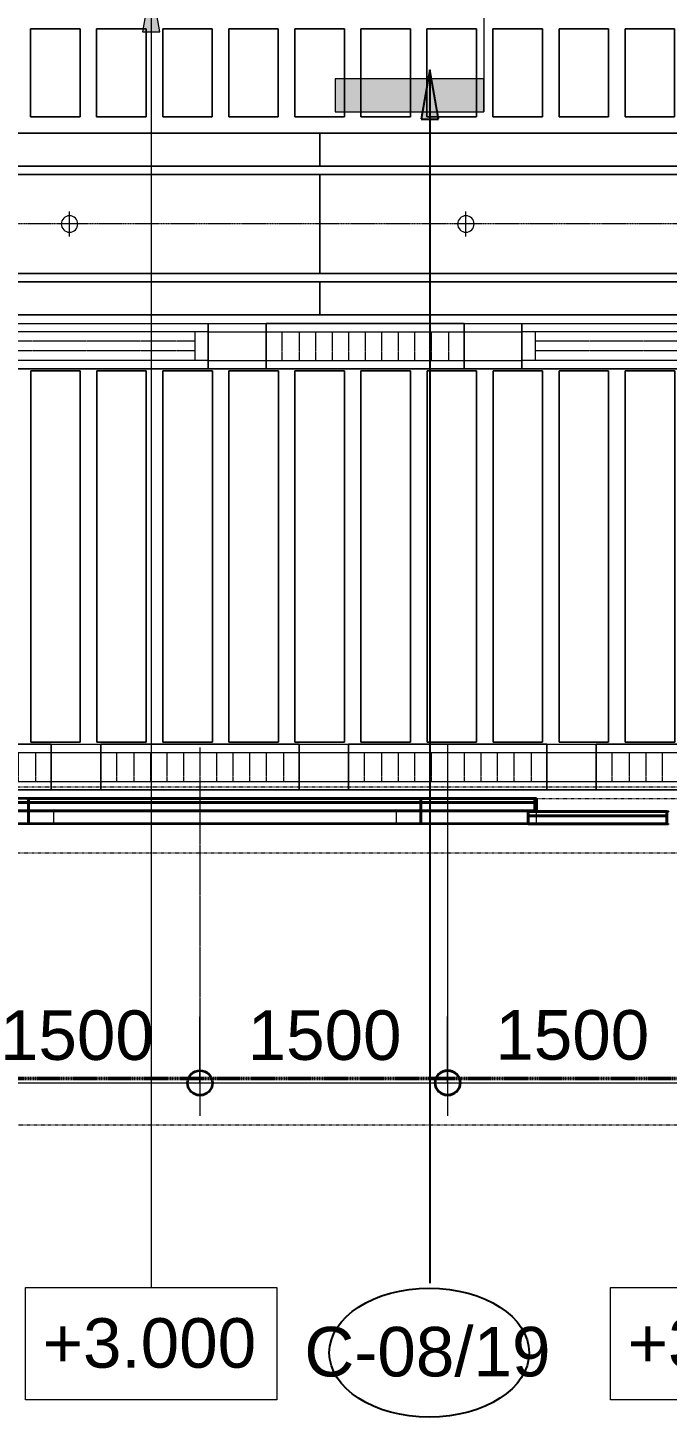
# Model space of a CAD drawing. Header units: millimetres. Extents: x -794326 to -715748, y -17796 to 22353.
# Drawn here: x -742875 to -739003, y -3650 to 4768 of the extents above; entities that cross this region are included whole.
import ezdxf

# ---------------------------------------------------------------- set-up
doc = ezdxf.new("R2010")
doc.units = ezdxf.units.MM
for name, pattern in [('DASH', [6.35, 3.175, -3.175]), ('DPA_Grid _ Level 100', [10, 5.5, -1.6, 1.3, -1.6]), ('DPA_Hidden 50', [3, 2, -1]), ('DPA_Hidden 500', [1.4, 0.8, -0.6])]:
    doc.linetypes.add(name, pattern=pattern)
for name, color, linetype, lineweight in [('A-ANNO-DIMS', 1, 'Continuous', 9), ('A-ANNO-DIMS-100', 1, 'Continuous', 9), ('A-ANNO-NOTE', 3, 'Continuous', 25), ('A-DETL', 1, 'Continuous', 70), ('A-DETL-GENF', 2, 'Continuous', 35), ('A-GENM', 1, 'Continuous', 9), ('A-GENM-HDLN', 2, 'DPA_Hidden 500', 9), ('A-GLAZ-CURT', 2, 'Continuous', 9), ('E-LITE-EQPM', 2, 'Continuous', 35), ('G-ANNO-SECL', 3, 'Continuous', 9), ('G-ANNO-TEXT', 3, 'Continuous', 9), ('Q-SPCQ', 2, 'Continuous', 35), ('Q-SPCQ-HDLN', 2, 'DASH', 9), ('S-GRID', 251, 'Continuous', 9)]:
    doc.layers.add(name, color=color, linetype=linetype, lineweight=lineweight)
doc.styles.add('Arial_2', font='arial.ttf', dxfattribs={"height": 300})
doc.dimstyles.new('DPA-DIM-3_0_C-C', dxfattribs={"dimscale": 304.8, "dimtxt": 306.07782, "dimasz": 0.492126, "dimexe": 0.656168, "dimexo": 0.0625, "dimgap": 0.164042, "dimtad": 1, "dimdec": 0, "dimzin": 0, "dimdsep": 46, "dimtxsty": 'Arial_2', "dimblk1": 'DOTBLANK', "dimblk2": 'DOTBLANK', "dimsah": 1, "dimcen": 0.09, "dimdle": 0.656168, "dimadec": 8, "dimazin": 0, "dimtfac": 1, "dimtdec": 4, "dimtix": 1, "dimtmove": 0, "dimatfit": 3, "dimfxl": 1.312336, "dimfxlon": 1, "dimtvp": 1, "dimtolj": 1, "dimtzin": 0, "dimarcsym": 2})

# ---------------------------------------------------------------- blocks, each defined once
blk = doc.blocks.new('DPA_CP_Metal Ceiling Panel - Vertical Panel with Gap-11114031-4282-01 ENLARGED LOWER PLATFORM LEVEL - REFLECTED CEILING PLAN - SHEET 3')
at = {"layer": 'A-GLAZ-CURT'}
for p, q in [((-785007.4, 2689), (-785007.4, 439)), ((-784707.4, 2689), (-785007.4, 2689)), ((-784707.4, 2689), (-785007.4, 2689)), ((-785007.4, 2689), (-785007.4, 439)), ((-785007.4, 439), (-785007.4, 2689)), ((-785007.4, 2689), (-784707.4, 2689)), ((-784707.4, 2689), (-784707.4, 439)), ((-784707.4, 439), (-784707.4, 2689)), ((-784707.4, 2689), (-784707.4, 439)), ((-784707.4, 439), (-785007.4, 439)), ((-785007.4, 439), (-784707.4, 439)), ((-784707.4, 439), (-785007.4, 439))]:
    blk.add_line(p, q, dxfattribs=at)
blk = doc.blocks.new('DPA_CP_Metal Ceiling Panel - Vertical Panel with Gap-10965286-4282-01 ENLARGED LOWER PLATFORM LEVEL - REFLECTED CEILING PLAN - SHEET 3')
at = {"layer": 'A-GLAZ-CURT'}
for p, q in [((-744857.9, 7794), (-744857.9, 7261.5)), ((-744557.9, 7794), (-744857.9, 7794)), ((-744557.9, 7794), (-744857.9, 7794)), ((-744857.9, 7794), (-744857.9, 7261.5)), ((-744857.9, 7261.5), (-744857.9, 7794)), ((-744857.9, 7794), (-744557.9, 7794)), ((-744557.9, 7794), (-744557.9, 7261.5)), ((-744557.9, 7261.5), (-744557.9, 7794)), ((-744557.9, 7794), (-744557.9, 7261.5)), ((-744557.9, 7261.5), (-744857.9, 7261.5)), ((-744857.9, 7261.5), (-744557.9, 7261.5)), ((-744557.9, 7261.5), (-744857.9, 7261.5))]:
    blk.add_line(p, q, dxfattribs=at)
blk = doc.blocks.new('System Panel - DPA-AR_Metal Ceiling Rectangular Panel-13139259-4282-01 ENLARGED LOWER PLATFORM LEVEL - REFLECTED CEILING PLAN - SHEET 3')
at = {"layer": 'A-GLAZ-CURT'}
for p, q in [((-741107.4, 4129), (-743507.4, 4129)), ((-743507.4, 4129), (-743507.4, 3929)), ((-743507.4, 3929), (-743507.4, 4129)), ((-743507.4, 4129), (-741107.4, 4129)), ((-741107.4, 3929), (-741107.4, 4129)), ((-741107.4, 4129), (-741107.4, 3929)), ((-743507.4, 3929), (-741107.4, 3929)), ((-741107.4, 3929), (-743507.4, 3929))]:
    blk.add_line(p, q, dxfattribs=at)
blk = doc.blocks.new('DPA_Speciality_PlatformScreenDoor - Length_135300-12767973-4282-01 ENLARGED LOWER PLATFORM LEVEL - REFLECTED CEILING PLAN - SHEET 3')
at = {"layer": 'A-GENM'}
for p, q in [((22462.5, -250), (22264.7, -250)), ((22264.7, -250), (22462.5, -250)), ((22357.5, -250), (22267.5, -250)), ((22267.5, -250), (22357.5, -250)), ((22367.5, -250), (22457.5, -250)), ((22457.5, -250), (22367.5, -250)), ((23015.3, -330), (23139.1, -330)), ((23025.9, -330), (23079, -330)), ((23075.4, -330), (23128.5, -330)), ((24615.3, -330), (24739.1, -330)), ((24625.9, -330), (24679, -330)), ((24675.4, -330), (24728.5, -330))]:
    blk.add_line(p, q, dxfattribs=at)
at = {"layer": 'A-GENM-HDLN'}
for p, q in [((22762.5, -175), (22762.5, -250)), ((22762.5, -175), (23612.5, -175)), ((22762.5, -250), (23612.5, -250)), ((23612.5, -250), (23612.5, -175)), ((25687.5, -250), (25687.5, -175)), ((26537.5, -175), (25687.5, -175)), ((26537.5, -250), (25687.5, -250))]:
    blk.add_line(p, q, dxfattribs=at)
at = {"layer": 'Q-SPCQ', "linetype": 'DASH', "lineweight": 9}
blk.add_line((3946, 1650), (73451.3, 1650), dxfattribs=at)
at = {"layer": 'Q-SPCQ'}
for p, q in [((22812.5, -175), (21972.5, -175)), ((21972.5, -175), (22812.5, -175)), ((21972.5, -175), (21972.5, -225)), ((21972.5, -175), (21972.5, -225)), ((21972.5, -245), (21972.5, -180)), ((21972.5, -180), (21972.5, -245)), ((21972.5, -225), (22812.5, -225)), ((22812.5, -225), (21972.5, -225)), ((21972.5, -250), (21972.5, -225)), ((21972.5, -225), (21972.5, -250)), ((22812.5, -225), (21972.5, -225)), ((21972.5, -225), (21972.5, -250)), ((21972.5, -250), (21972.5, -225)), ((21972.5, -225), (22812.5, -225)), ((22812.5, -225), (21972.5, -225)), ((21972.5, -225), (22812.5, -225)), ((21972.5, -250), (22812.5, -250)), ((22812.5, -250), (21972.5, -250)), ((21972.5, -250), (22812.5, -250)), ((22812.5, -250), (21972.5, -250)), ((22002.5, -175), (22782.5, -175)), ((22782.5, -175), (22002.5, -175)), ((22782.5, -175), (22002.5, -175)), ((22002.5, -175), (22782.5, -175)), ((22782.5, -225), (22002.5, -225)), ((22002.5, -225), (22782.5, -225)), ((22002.5, -225), (22782.5, -225)), ((22782.5, -225), (22002.5, -225)), ((22762.5, -225), (22022.5, -225)), ((22022.5, -225), (22762.5, -225)), ((22762.5, -225), (22022.5, -225)), ((22022.5, -225), (22762.5, -225)), ((22762.5, -250), (22022.5, -250)), ((22022.5, -250), (22762.5, -250)), ((22762.5, -250), (22022.5, -250)), ((22022.5, -250), (22762.5, -250)), ((22762.5, -175), (23462.5, -175)), ((22762.5, -305), (22762.5, -250)), ((22762.5, -250), (22762.5, -330)), ((22812.5, -225), (22812.5, -175)), ((22812.5, -175), (22812.5, -225)), ((22812.5, -225), (22812.5, -250)), ((22812.5, -225), (22812.5, -250)), ((22812.5, -250), (22812.5, -225)), ((22812.5, -225), (22812.5, -250)), ((23462.5, -175), (23462.5, -330)), ((23462.5, -175), (25837.5, -175)), ((23462.5, -330), (23462.5, -175)), ((23462.5, -200), (23462.5, -175.9)), ((23462.5, -175.9), (23462.5, -200)), ((23462.5, -305), (23462.5, -200)), ((23462.5, -200), (23462.5, -305)), ((25837.5, -175), (25837.5, -330)), ((25837.5, -175), (26537.5, -175)), ((25837.5, -330), (25837.5, -175)), ((25837.5, -200), (25837.5, -175.9)), ((25837.5, -175.9), (25837.5, -200)), ((25837.5, -305), (25837.5, -200)), ((25837.5, -200), (25837.5, -305)), ((22772.5, -255), (22762.5, -255)), ((22762.5, -255), (22762.5, -330)), ((22762.5, -330), (22762.5, -255)), ((22762.5, -255), (22772.5, -255)), ((22762.5, -329.1), (22762.5, -305)), ((22762.5, -330), (23462.5, -330)), ((22762.5, -330), (22772.5, -330)), ((22772.5, -330), (22762.5, -330)), ((22772.5, -330), (22772.5, -255)), ((22772.5, -255), (22772.5, -330)), ((23462.5, -255), (22772.5, -255)), ((22772.5, -255), (23462.5, -255)), ((22772.5, -255), (22772.5, -305)), ((22772.5, -255), (22772.5, -305)), ((23462.5, -305), (22772.5, -305)), ((22772.5, -305), (23452.5, -305)), ((22772.5, -305), (22772.5, -330)), ((22772.5, -305), (22772.5, -330)), ((22772.5, -305), (23452.5, -305)), ((23452.5, -305), (22772.5, -305)), ((22772.5, -330), (22772.5, -305)), ((22772.5, -305), (22772.5, -330)), ((23462.5, -305), (22772.5, -305)), ((22772.5, -305), (23462.5, -305)), ((23452.5, -330), (22772.5, -330)), ((22772.5, -330), (23462.5, -330)), ((22772.5, -330), (23452.5, -330)), ((23452.5, -330), (22772.5, -330)), ((22822.5, -255), (23402.5, -255)), ((23402.5, -255), (22822.5, -255)), ((23412.5, -255), (22822.5, -255)), ((22822.5, -255), (23412.5, -255)), ((23402.5, -305), (22822.5, -305)), ((22822.5, -305), (23402.5, -305)), ((23402.5, -305), (22822.5, -305)), ((22822.5, -305), (23402.5, -305)), ((23412.5, -305), (22822.5, -305)), ((22822.5, -305), (23412.5, -305)), ((22822.5, -305), (23402.5, -305)), ((23402.5, -305), (22822.5, -305)), ((23402.5, -330), (22822.5, -330)), ((22822.5, -330), (23402.5, -330)), ((23402.5, -330), (22822.5, -330)), ((22822.5, -330), (23402.5, -330)), ((23452.5, -305), (23462.5, -305)), ((23462.5, -330), (23452.5, -330)), ((25837.5, -255), (23462.5, -255)), ((23462.5, -255), (25837.5, -255)), ((23462.5, -255), (23462.5, -305)), ((23462.5, -255), (23462.5, -305)), ((23462.5, -305), (23462.5, -255)), ((23462.5, -255), (23462.5, -305)), ((23462.5, -329.1), (23462.5, -305)), ((25837.5, -305), (23462.5, -305)), ((23462.5, -305), (23472.5, -305)), ((23462.5, -330), (23462.5, -305)), ((23462.5, -305), (23462.5, -330)), ((25837.5, -305), (23462.5, -305)), ((23462.5, -305), (25837.5, -305)), ((23462.5, -305), (23462.5, -329.1)), ((23462.5, -330), (23462.5, -305)), ((23462.5, -305), (23462.5, -330)), ((23462.5, -330), (25837.5, -330)), ((23472.5, -330), (23462.5, -330)), ((23462.5, -330), (25837.5, -330)), ((23472.5, -305), (25827.5, -305)), ((23472.5, -305), (25827.5, -305)), ((25827.5, -305), (23472.5, -305)), ((25827.5, -330), (23472.5, -330)), ((23472.5, -330), (25827.5, -330)), ((25827.5, -330), (23472.5, -330)), ((25787.5, -255), (23512.5, -255)), ((23512.5, -255), (25787.5, -255)), ((25787.5, -305), (23512.5, -305)), ((23512.5, -305), (25787.5, -305)), ((23522.5, -255), (25777.5, -255)), ((25777.5, -255), (23522.5, -255)), ((25777.5, -305), (23522.5, -305)), ((23522.5, -305), (25777.5, -305)), ((25777.5, -305), (23522.5, -305)), ((23522.5, -305), (25777.5, -305)), ((23522.5, -305), (25777.5, -305)), ((25777.5, -305), (23522.5, -305)), ((25777.5, -330), (23522.5, -330)), ((23522.5, -330), (25777.5, -330)), ((25777.5, -330), (23522.5, -330)), ((23522.5, -330), (25777.5, -330)), ((25827.5, -305), (25837.5, -305)), ((25837.5, -330), (25827.5, -330)), ((25837.5, -255), (26527.5, -255)), ((26527.5, -255), (25837.5, -255)), ((25837.5, -255), (25837.5, -305)), ((25837.5, -305), (25837.5, -255)), ((25837.5, -305), (25837.5, -255)), ((25837.5, -255), (25837.5, -305)), ((25837.5, -329.1), (25837.5, -305)), ((25837.5, -305), (25847.5, -305)), ((26527.5, -305), (25837.5, -305)), ((25837.5, -305), (25837.5, -330)), ((25837.5, -330), (25837.5, -305)), ((25837.5, -305), (26527.5, -305)), ((26527.5, -305), (25837.5, -305)), ((25837.5, -305), (25837.5, -329.1)), ((25837.5, -330), (25837.5, -305)), ((25837.5, -305), (25837.5, -330)), ((25837.5, -330), (26537.5, -330)), ((25837.5, -330), (26527.5, -330)), ((25847.5, -330), (25837.5, -330))]:
    blk.add_line(p, q, dxfattribs=at)
for centre, start, end in [((21967.5, -180), 0, 180), ((21967.5, -245), 180, 360), ((21967.5, -180), 0, 45), ((21967.5, -245), 330, 360)]:
    blk.add_arc(centre, 5, start, end, dxfattribs=at)
at = {"layer": 'Q-SPCQ-HDLN'}
for p, q in [((73451.3, 0), (3946, 0)), ((73451.3, -330), (3946, -330)), ((73451.3, -400), (3946, -400))]:
    blk.add_line(p, q, dxfattribs=at)
blk = doc.blocks.new('System Panel - DPA-AR_Metal Ceiling Rectangular Panel-V27-4282-01 ENLARGED LOWER PLATFORM LEVEL - REFLECTED CEILING PLAN - SHEET 3')
at = {"layer": 'A-GLAZ-CURT'}
for p, q in [((-773182.4, 3879), (-775582.4, 3879)), ((-775582.4, 3879), (-775582.4, 3279)), ((-775582.4, 3279), (-775582.4, 3879)), ((-775582.4, 3879), (-773182.4, 3879)), ((-773182.4, 3279), (-773182.4, 3879)), ((-773182.4, 3879), (-773182.4, 3279)), ((-775582.4, 3279), (-773182.4, 3279)), ((-773182.4, 3279), (-775582.4, 3279))]:
    blk.add_line(p, q, dxfattribs=at)
blk = doc.blocks.new('DPA_CP_Metal Ceiling Luminaire2 - Linear Luminaire-12404975-4282-01 ENLARGED LOWER PLATFORM LEVEL - REFLECTED CEILING PLAN - SHEET 3')
at = {"layer": 'A-GLAZ-CURT'}
for p, q in [((-786932.4, 2701.5), (-786932.4, 2976.5)), ((-786932.4, 2976.5), (-785732.4, 2976.5)), ((-786932.4, 2976.5), (-786932.4, 2701.5)), ((-785732.4, 2976.5), (-786932.4, 2976.5)), ((-786932.4, 2976.5), (-785732.4, 2976.5)), ((-785732.4, 2976.5), (-785732.4, 2701.5)), ((-785732.4, 2701.5), (-785732.4, 2976.5)), ((-786932.4, 2939), (-786932.4, 2701.5)), ((-786932.4, 2926.5), (-785732.4, 2926.5)), ((-785732.4, 2939), (-785732.4, 2701.5)), ((-786932.4, 2751.5), (-785732.4, 2751.5)), ((-785732.4, 2701.5), (-786932.4, 2701.5)), ((-785732.4, 2701.5), (-786932.4, 2701.5)), ((-786932.4, 2701.5), (-785732.4, 2701.5))]:
    blk.add_line(p, q, dxfattribs=at)
at = {"layer": 'A-GLAZ-CURT', "linetype": 'DPA_Hidden 50'}
for p, q in [((-786837.4, 2926.5), (-786837.4, 2751.5)), ((-786732.4, 2926.5), (-786732.4, 2751.5)), ((-786632.4, 2926.5), (-786632.4, 2751.5)), ((-786532.4, 2926.5), (-786532.4, 2751.5)), ((-786432.4, 2926.5), (-786432.4, 2751.5)), ((-786332.4, 2926.5), (-786332.4, 2751.5)), ((-786232.4, 2926.5), (-786232.4, 2751.5)), ((-786132.4, 2926.5), (-786132.4, 2751.5)), ((-786032.4, 2926.5), (-786032.4, 2751.5)), ((-785932.4, 2926.5), (-785932.4, 2751.5)), ((-785827.4, 2926.5), (-785827.4, 2751.5))]:
    blk.add_line(p, q, dxfattribs=at)
blk = doc.blocks.new('DPA_CP_Metal Ceiling Panel1 - Horizontal with Gap-13297912-4282-01 ENLARGED LOWER PLATFORM LEVEL - REFLECTED CEILING PLAN - SHEET 3')
at = {"layer": 'A-GLAZ-CURT'}
for p, q in [((-786232.4, 151.5), (-786232.4, 426.5)), ((-786232.4, 151.5), (-786232.4, 426.5)), ((-786232.4, 426.5), (-785932.4, 426.5)), ((-786232.4, 426.5), (-785932.4, 426.5)), ((-786232.4, 151.5), (-786232.4, 426.5)), ((-785932.4, 151.5), (-785932.4, 426.5)), ((-785932.4, 426.5), (-785932.4, 151.5)), ((-785932.4, 426.5), (-785932.4, 151.5)), ((-786232.4, 376.5), (-785932.4, 376.5)), ((-786232.4, 201.5), (-785932.4, 201.5)), ((-786232.4, 151.5), (-785932.4, 151.5)), ((-785932.4, 151.5), (-786232.4, 151.5)), ((-785932.4, 151.5), (-786232.4, 151.5))]:
    blk.add_line(p, q, dxfattribs=at)
blk = doc.blocks.new('LGF_DL_SAA_LowPower_DL1a - LGF_DL_SAA_LowPower_DL1a-8832329-4282-01 ENLARGED LOWER PLATFORM LEVEL - REFLECTED CEILING PLAN - SHEET 3')
at = {"layer": 'A-DETL-GENF', "lineweight": 9}
for p, q in [((72.5, 0), (-72.5, 0)), ((0, 75), (0, -75))]:
    blk.add_line(p, q, dxfattribs=at)
blk.add_circle((0, 0), 50, dxfattribs=at)
blk = doc.blocks.new('DPA_CP_Metal Ceiling Air Supply1 - Linear Diffuser Air Supply-12404980-4282-01 ENLARGED LOWER PLATFORM LEVEL - REFLECTED CEILING PLAN - SHEET 3')
at = {"layer": 'A-GLAZ-CURT'}
for p, q in [((-788882.4, 2701.5), (-788882.4, 2976.5)), ((-788882.4, 2976.5), (-787282.4, 2976.5)), ((-788882.4, 2701.5), (-788882.4, 2976.5)), ((-788882.4, 2976.5), (-787282.4, 2976.5)), ((-788882.4, 2976.5), (-787282.4, 2976.5)), ((-788882.4, 2701.5), (-788882.4, 2976.5)), ((-787282.4, 2701.5), (-787282.4, 2976.5)), ((-787282.4, 2976.5), (-787282.4, 2701.5)), ((-787282.4, 2976.5), (-787282.4, 2701.5)), ((-787282.4, 2926.5), (-788882.4, 2926.5)), ((-788802.4, 2926.5), (-788802.4, 2751.5)), ((-787362.4, 2926.5), (-787362.4, 2751.5)), ((-787282.4, 2751.5), (-788882.4, 2751.5)), ((-788882.4, 2701.5), (-787282.4, 2701.5)), ((-787282.4, 2701.5), (-788882.4, 2701.5)), ((-787282.4, 2701.5), (-788882.4, 2701.5))]:
    blk.add_line(p, q, dxfattribs=at)
at = {"layer": 'A-GLAZ-CURT', "linetype": 'DPA_Hidden 50'}
for p, q in [((-787362.4, 2868.2), (-788802.4, 2868.2)), ((-787362.4, 2809.9), (-788802.4, 2809.9))]:
    blk.add_line(p, q, dxfattribs=at)
blk = doc.blocks.new('DPA_CP_Metal Ceiling Panel1 - Horizontal with Gap-16028279-4282-01 ENLARGED LOWER PLATFORM LEVEL - REFLECTED CEILING PLAN - SHEET 3')
at = {"layer": 'A-GLAZ-CURT'}
for p, q in [((-787282.4, 2701.5), (-787282.4, 2976.5)), ((-787282.4, 2701.5), (-787282.4, 2976.5)), ((-787282.4, 2976.5), (-786932.4, 2976.5)), ((-787282.4, 2976.5), (-786932.4, 2976.5)), ((-787282.4, 2701.5), (-787282.4, 2976.5)), ((-786932.4, 2701.5), (-786932.4, 2976.5)), ((-786932.4, 2976.5), (-786932.4, 2701.5)), ((-786932.4, 2976.5), (-786932.4, 2701.5)), ((-787282.4, 2926.5), (-786932.4, 2926.5)), ((-787282.4, 2751.5), (-786932.4, 2751.5)), ((-787282.4, 2701.5), (-786932.4, 2701.5)), ((-786932.4, 2701.5), (-787282.4, 2701.5)), ((-786932.4, 2701.5), (-787282.4, 2701.5))]:
    blk.add_line(p, q, dxfattribs=at)
blk = doc.blocks.new('Ceiling Tags - Ceiling Tags-9510765-4282-01 ENLARGED LOWER PLATFORM LEVEL - REFLECTED CEILING PLAN - SHEET 3')
at = {"layer": 'A-ANNO-NOTE'}
blk.add_ellipse((0, 0), major_axis=(6.049, 0), ratio=0.646436, dxfattribs=at)
blk = doc.blocks.new('DIMBLOCK60-4282-01 ENLARGED LOWER PLATFORM LEVEL - REFLECTED CEILING PLAN - SHEET 3')
at = {"layer": 'A-ANNO-DIMS-100'}
for p, q in [((-740332.4, -1223.5), (-740332.4, -1823.5)), ((-740332.4, -1623.5), (-740332.4, -1223.5)), ((-738832.4, -1223.5), (-738832.4, -1823.5)), ((-738832.4, -1623.5), (-738832.4, -1223.5)), ((-740532.4, -1623.5), (-738832.4, -1623.5))]:
    blk.add_line(p, q, dxfattribs=at)
at = {"layer": 'A-ANNO-DIMS-100', "lineweight": 35}
for centre in [(-740332.4, -1623.5), (-738832.4, -1623.5)]:
    blk.add_circle(centre, 75, dxfattribs=at)
at = {"layer": 'A-ANNO-DIMS-100', "color": 0, "insert": (-740043.8, -1184.1), "char_height": 300, "width": 1107.531, "attachment_point": 1, "line_spacing_factor": 0.941778, "style": 'Arial_2'}
blk.add_mtext('1500', dxfattribs=at)
blk = doc.blocks.new('_DotBlank')
at = {"color": 0, "linetype": 'ByBlock', "lineweight": -2}
blk.add_line((-0.5, 0), (-1, 0), dxfattribs=at)
blk.add_circle((0, 0), 0.5, dxfattribs=at)
blk = doc.blocks.new('DIMBLOCK100-4282-01 ENLARGED LOWER PLATFORM LEVEL - REFLECTED CEILING PLAN - SHEET 3')
at = {"layer": 'A-ANNO-DIMS-100'}
for p, q in [((-743332.4, -1225), (-743332.4, -1825)), ((-743332.4, -1625), (-743332.4, -1225)), ((-741832.4, -1225), (-741832.4, -1825)), ((-741832.4, -1625), (-741832.4, -1225)), ((-743332.4, -1625), (-741832.4, -1625))]:
    blk.add_line(p, q, dxfattribs=at)
at = {"layer": 'A-ANNO-DIMS-100', "lineweight": 35}
for centre in [(-743332.4, -1625), (-741832.4, -1625)]:
    blk.add_circle(centre, 75, dxfattribs=at)
at = {"layer": 'A-ANNO-DIMS-100', "color": 0, "insert": (-743043.8, -1185.6), "char_height": 300, "width": 1107.531, "attachment_point": 1, "line_spacing_factor": 0.941778, "style": 'Arial_2'}
blk.add_mtext('1500', dxfattribs=at)
blk = doc.blocks.new('DIMBLOCK101-4282-01 ENLARGED LOWER PLATFORM LEVEL - REFLECTED CEILING PLAN - SHEET 3')
at = {"layer": 'A-ANNO-DIMS-100'}
for p, q in [((-741832.4, -1225), (-741832.4, -1825)), ((-741832.4, -1625), (-741832.4, -1225)), ((-740332.4, -1225), (-740332.4, -1825)), ((-740332.4, -1625), (-740332.4, -1225)), ((-741832.4, -1625), (-740132.4, -1625))]:
    blk.add_line(p, q, dxfattribs=at)
at = {"layer": 'A-ANNO-DIMS-100', "lineweight": 35}
for centre in [(-741832.4, -1625), (-740332.4, -1625)]:
    blk.add_circle(centre, 75, dxfattribs=at)
at = {"layer": 'A-ANNO-DIMS-100', "color": 0, "insert": (-741543.8, -1185.6), "char_height": 300, "width": 1107.531, "attachment_point": 1, "line_spacing_factor": 0.941778, "style": 'Arial_2'}
blk.add_mtext('1500', dxfattribs=at)
blk = doc.blocks.new('DPA_AN_Section Line - UP-Left-16619115-4282-01 ENLARGED LOWER PLATFORM LEVEL - REFLECTED CEILING PLAN - SHEET 3')
at = {"layer": 'A-ANNO-NOTE', "lineweight": 9}
blk.add_hatch(color=256, dxfattribs=at).paths.add_polyline_path([(45, -9), (43, -9), (43, 0), (45, 0)])
h = blk.add_hatch(color=256, dxfattribs=at)
edge = h.paths.add_edge_path()
edge.add_arc((0, -0.028), 7.5, 180, 360)
edge.add_line((7.5, -0.028), (10.682, -0.028))
edge.add_line((10.682, -0.028), (0, -10.71))
edge.add_line((0, -10.71), (-10.682, -0.028))
edge.add_line((-10.682, -0.028), (-7.5, -0.028))
at = {"layer": 'A-ANNO-NOTE', "lineweight": 18}
for p, q in [((-7.5, 0), (7.5, 0)), ((45, 0), (43, 0)), ((43, 0), (43, -9)), ((45, -9), (45, 0)), ((-7.5, -0.028), (-10.682, -0.028)), ((-10.682, -0.028), (0, -10.71)), ((0, -10.71), (10.682, -0.028)), ((10.682, -0.028), (7.5, -0.028)), ((43, -9), (45, -9))]:
    blk.add_line(p, q, dxfattribs=at)
at = {"layer": 'A-ANNO-NOTE', "lineweight": 9}
blk.add_line((7.5, 0), (45, 0), dxfattribs=at)
at = {"layer": 'A-ANNO-NOTE', "lineweight": 18}
blk.add_circle((0, 0.028), 7.5, dxfattribs=at)
blk.add_arc((0, -0.028), 7.5, 180, 360, dxfattribs=at)

msp = doc.modelspace()

# ---------------------------------------------------------------- hatches: boundary and pattern name
at = {"layer": 'A-ANNO-NOTE'}
msp.add_hatch(color=256, dxfattribs=at).paths.add_polyline_path([(-740439.9, 4513.2), (-740492.8, 4213.2), (-740387, 4213.2)])
at = {"layer": 'G-ANNO-TEXT'}
msp.add_hatch(color=7, dxfattribs=at).paths.add_polyline_path([(-742127.3, 5043), (-742180.2, 4743), (-742074.4, 4743)])

# ---------------------------------------------------------------- linework, layer by layer
at = {"layer": 'A-ANNO-NOTE'}
for p, q in [((-740439.9, 4513.2), (-740492.8, 4213.2)), ((-740387, 4213.2), (-740439.9, 4513.2)), ((-740439.9, 4513.2), (-740439.9, -2837.4)), ((-740492.8, 4213.2), (-740387, 4213.2))]:
    msp.add_line(p, q, dxfattribs=at)
at = {"layer": 'A-DETL', "color": 55, "linetype": 'DPA_Hidden 50', "lineweight": 9}
for p, q in [((-740332.4, 428), (-740332.4, -1392)), ((-740332.4, 426.5), (-740332.4, -1393.5)), ((-741832.4, 406.5), (-741832.4, -1393.5))]:
    msp.add_line(p, q, dxfattribs=at)
at = {"layer": 'G-ANNO-SECL', "linetype": 'DPA_Grid _ Level 100', "lineweight": 50}
msp.add_line((-792462.3, -1598.3), (-718681.7, -1598.3), dxfattribs=at)
at = {"layer": 'G-ANNO-TEXT', "color": 10}
for p, q in [((-742127.3, 5043), (-742180.2, 4743)), ((-742074.4, 4743), (-742127.3, 5043)), ((-742127.3, 5043), (-742127.3, -2863.6)), ((-742180.2, 4743), (-742074.4, 4743))]:
    msp.add_line(p, q, dxfattribs=at)
at = {"layer": 'G-ANNO-TEXT', "color": 10, "flags": 128}
for points in [[(-741366.1, -3546), (-742888.5, -3546), (-742888.5, -2863.6), (-741366.1, -2863.6)], [(-737823, -3546), (-739345.4, -3546), (-739345.4, -2863.6), (-737823, -2863.6)]]:
    msp.add_lwpolyline(points, close=True, dxfattribs=at)
at = {"layer": 'S-GRID', "linetype": 'DPA_Grid _ Level 100'}
msp.add_line((-720981.3, 3579), (-792981.8, 3579), dxfattribs=at)

# ---------------------------------------------------------------- block references
at = {"layer": 'A-ANNO-NOTE', "xscale": 100, "yscale": 100, "zscale": 100, "rotation": 269.9999999999999}
msp.add_blockref('DPA_AN_Section Line - UP-Left-16619115-4282-01 ENLARGED LOWER PLATFORM LEVEL - REFLECTED CEILING PLAN - SHEET 3', (-740112.7, 8759), dxfattribs=at)
at = {"layer": 'A-ANNO-NOTE', "xscale": 100, "yscale": 100, "zscale": 100}
msp.add_blockref('Ceiling Tags - Ceiling Tags-9510765-4282-01 ENLARGED LOWER PLATFORM LEVEL - REFLECTED CEILING PLAN - SHEET 3', (-740444, -3259.4), dxfattribs=at)
at = {"layer": 'A-GLAZ-CURT'}
for name, p in [('DPA_CP_Metal Ceiling Panel - Vertical Panel with Gap-10965286-4282-01 ENLARGED LOWER PLATFORM LEVEL - REFLECTED CEILING PLAN - SHEET 3', (2000, -3032.5)), ('DPA_CP_Metal Ceiling Panel - Vertical Panel with Gap-10965286-4282-01 ENLARGED LOWER PLATFORM LEVEL - REFLECTED CEILING PLAN - SHEET 3', (2400, -3032.5)), ('DPA_CP_Metal Ceiling Panel - Vertical Panel with Gap-10965286-4282-01 ENLARGED LOWER PLATFORM LEVEL - REFLECTED CEILING PLAN - SHEET 3', (2800, -3032.5)), ('DPA_CP_Metal Ceiling Panel - Vertical Panel with Gap-10965286-4282-01 ENLARGED LOWER PLATFORM LEVEL - REFLECTED CEILING PLAN - SHEET 3', (3200, -3032.5)), ('DPA_CP_Metal Ceiling Panel - Vertical Panel with Gap-10965286-4282-01 ENLARGED LOWER PLATFORM LEVEL - REFLECTED CEILING PLAN - SHEET 3', (3600, -3032.5)), ('DPA_CP_Metal Ceiling Panel - Vertical Panel with Gap-10965286-4282-01 ENLARGED LOWER PLATFORM LEVEL - REFLECTED CEILING PLAN - SHEET 3', (4000, -3032.5)), ('DPA_CP_Metal Ceiling Panel - Vertical Panel with Gap-10965286-4282-01 ENLARGED LOWER PLATFORM LEVEL - REFLECTED CEILING PLAN - SHEET 3', (4400, -3032.5)), ('DPA_CP_Metal Ceiling Panel - Vertical Panel with Gap-10965286-4282-01 ENLARGED LOWER PLATFORM LEVEL - REFLECTED CEILING PLAN - SHEET 3', (4800, -3032.5)), ('DPA_CP_Metal Ceiling Panel - Vertical Panel with Gap-10965286-4282-01 ENLARGED LOWER PLATFORM LEVEL - REFLECTED CEILING PLAN - SHEET 3', (5200, -3032.5)), ('DPA_CP_Metal Ceiling Panel - Vertical Panel with Gap-10965286-4282-01 ENLARGED LOWER PLATFORM LEVEL - REFLECTED CEILING PLAN - SHEET 3', (5600, -3032.5)), ('System Panel - DPA-AR_Metal Ceiling Rectangular Panel-13139259-4282-01 ENLARGED LOWER PLATFORM LEVEL - REFLECTED CEILING PLAN - SHEET 3', (0, 0)), ('System Panel - DPA-AR_Metal Ceiling Rectangular Panel-13139259-4282-01 ENLARGED LOWER PLATFORM LEVEL - REFLECTED CEILING PLAN - SHEET 3', (2400, 0)), ('System Panel - DPA-AR_Metal Ceiling Rectangular Panel-V27-4282-01 ENLARGED LOWER PLATFORM LEVEL - REFLECTED CEILING PLAN - SHEET 3', (32075, 0)), ('System Panel - DPA-AR_Metal Ceiling Rectangular Panel-V27-4282-01 ENLARGED LOWER PLATFORM LEVEL - REFLECTED CEILING PLAN - SHEET 3', (34475, 0)), ('System Panel - DPA-AR_Metal Ceiling Rectangular Panel-13139259-4282-01 ENLARGED LOWER PLATFORM LEVEL - REFLECTED CEILING PLAN - SHEET 3', (0, -900)), ('System Panel - DPA-AR_Metal Ceiling Rectangular Panel-13139259-4282-01 ENLARGED LOWER PLATFORM LEVEL - REFLECTED CEILING PLAN - SHEET 3', (2400, -900)), ('DPA_CP_Metal Ceiling Air Supply1 - Linear Diffuser Air Supply-12404980-4282-01 ENLARGED LOWER PLATFORM LEVEL - REFLECTED CEILING PLAN - SHEET 3', (45500, 0)), ('DPA_CP_Metal Ceiling Air Supply1 - Linear Diffuser Air Supply-12404980-4282-01 ENLARGED LOWER PLATFORM LEVEL - REFLECTED CEILING PLAN - SHEET 3', (45500, 0)), ('DPA_CP_Metal Ceiling Air Supply1 - Linear Diffuser Air Supply-12404980-4282-01 ENLARGED LOWER PLATFORM LEVEL - REFLECTED CEILING PLAN - SHEET 3', (45500, 0)), ('DPA_CP_Metal Ceiling Panel1 - Horizontal with Gap-16028279-4282-01 ENLARGED LOWER PLATFORM LEVEL - REFLECTED CEILING PLAN - SHEET 3', (45500, 0)), ('DPA_CP_Metal Ceiling Panel1 - Horizontal with Gap-16028279-4282-01 ENLARGED LOWER PLATFORM LEVEL - REFLECTED CEILING PLAN - SHEET 3', (45500, 0)), ('DPA_CP_Metal Ceiling Panel1 - Horizontal with Gap-16028279-4282-01 ENLARGED LOWER PLATFORM LEVEL - REFLECTED CEILING PLAN - SHEET 3', (45500, 0)), ('DPA_CP_Metal Ceiling Luminaire2 - Linear Luminaire-12404975-4282-01 ENLARGED LOWER PLATFORM LEVEL - REFLECTED CEILING PLAN - SHEET 3', (45500, 0)), ('DPA_CP_Metal Ceiling Luminaire2 - Linear Luminaire-12404975-4282-01 ENLARGED LOWER PLATFORM LEVEL - REFLECTED CEILING PLAN - SHEET 3', (45500, 0)), ('DPA_CP_Metal Ceiling Luminaire2 - Linear Luminaire-12404975-4282-01 ENLARGED LOWER PLATFORM LEVEL - REFLECTED CEILING PLAN - SHEET 3', (45500, 0)), ('DPA_CP_Metal Ceiling Panel1 - Horizontal with Gap-16028279-4282-01 ENLARGED LOWER PLATFORM LEVEL - REFLECTED CEILING PLAN - SHEET 3', (47050, 0)), ('DPA_CP_Metal Ceiling Panel1 - Horizontal with Gap-16028279-4282-01 ENLARGED LOWER PLATFORM LEVEL - REFLECTED CEILING PLAN - SHEET 3', (47050, 0)), ('DPA_CP_Metal Ceiling Panel1 - Horizontal with Gap-16028279-4282-01 ENLARGED LOWER PLATFORM LEVEL - REFLECTED CEILING PLAN - SHEET 3', (47050, 0)), ('DPA_CP_Metal Ceiling Air Supply1 - Linear Diffuser Air Supply-12404980-4282-01 ENLARGED LOWER PLATFORM LEVEL - REFLECTED CEILING PLAN - SHEET 3', (49000, 0)), ('DPA_CP_Metal Ceiling Air Supply1 - Linear Diffuser Air Supply-12404980-4282-01 ENLARGED LOWER PLATFORM LEVEL - REFLECTED CEILING PLAN - SHEET 3', (49000, 0)), ('DPA_CP_Metal Ceiling Air Supply1 - Linear Diffuser Air Supply-12404980-4282-01 ENLARGED LOWER PLATFORM LEVEL - REFLECTED CEILING PLAN - SHEET 3', (49000, 0)), ('DPA_CP_Metal Ceiling Panel - Vertical Panel with Gap-11114031-4282-01 ENLARGED LOWER PLATFORM LEVEL - REFLECTED CEILING PLAN - SHEET 3', (42150, 0)), ('DPA_CP_Metal Ceiling Panel - Vertical Panel with Gap-11114031-4282-01 ENLARGED LOWER PLATFORM LEVEL - REFLECTED CEILING PLAN - SHEET 3', (42550, 0)), ('DPA_CP_Metal Ceiling Panel - Vertical Panel with Gap-11114031-4282-01 ENLARGED LOWER PLATFORM LEVEL - REFLECTED CEILING PLAN - SHEET 3', (42950, 0)), ('DPA_CP_Metal Ceiling Panel - Vertical Panel with Gap-11114031-4282-01 ENLARGED LOWER PLATFORM LEVEL - REFLECTED CEILING PLAN - SHEET 3', (43350, 0)), ('DPA_CP_Metal Ceiling Panel - Vertical Panel with Gap-11114031-4282-01 ENLARGED LOWER PLATFORM LEVEL - REFLECTED CEILING PLAN - SHEET 3', (43750, 0)), ('DPA_CP_Metal Ceiling Panel - Vertical Panel with Gap-11114031-4282-01 ENLARGED LOWER PLATFORM LEVEL - REFLECTED CEILING PLAN - SHEET 3', (44150, 0)), ('DPA_CP_Metal Ceiling Panel - Vertical Panel with Gap-11114031-4282-01 ENLARGED LOWER PLATFORM LEVEL - REFLECTED CEILING PLAN - SHEET 3', (44550, 0)), ('DPA_CP_Metal Ceiling Panel - Vertical Panel with Gap-11114031-4282-01 ENLARGED LOWER PLATFORM LEVEL - REFLECTED CEILING PLAN - SHEET 3', (44950, 0)), ('DPA_CP_Metal Ceiling Panel - Vertical Panel with Gap-11114031-4282-01 ENLARGED LOWER PLATFORM LEVEL - REFLECTED CEILING PLAN - SHEET 3', (45350, 0)), ('DPA_CP_Metal Ceiling Panel - Vertical Panel with Gap-11114031-4282-01 ENLARGED LOWER PLATFORM LEVEL - REFLECTED CEILING PLAN - SHEET 3', (45750, 0)), ('DPA_CP_Metal Ceiling Luminaire2 - Linear Luminaire-12404975-4282-01 ENLARGED LOWER PLATFORM LEVEL - REFLECTED CEILING PLAN - SHEET 3', (43000, -2550)), ('DPA_CP_Metal Ceiling Luminaire2 - Linear Luminaire-12404975-4282-01 ENLARGED LOWER PLATFORM LEVEL - REFLECTED CEILING PLAN - SHEET 3', (43000, -2550)), ('DPA_CP_Metal Ceiling Luminaire2 - Linear Luminaire-12404975-4282-01 ENLARGED LOWER PLATFORM LEVEL - REFLECTED CEILING PLAN - SHEET 3', (43000, -2550)), ('DPA_CP_Metal Ceiling Panel1 - Horizontal with Gap-13297912-4282-01 ENLARGED LOWER PLATFORM LEVEL - REFLECTED CEILING PLAN - SHEET 3', (43500, 0)), ('DPA_CP_Metal Ceiling Panel1 - Horizontal with Gap-13297912-4282-01 ENLARGED LOWER PLATFORM LEVEL - REFLECTED CEILING PLAN - SHEET 3', (43500, 0)), ('DPA_CP_Metal Ceiling Panel1 - Horizontal with Gap-13297912-4282-01 ENLARGED LOWER PLATFORM LEVEL - REFLECTED CEILING PLAN - SHEET 3', (43500, 0)), ('DPA_CP_Metal Ceiling Luminaire2 - Linear Luminaire-12404975-4282-01 ENLARGED LOWER PLATFORM LEVEL - REFLECTED CEILING PLAN - SHEET 3', (44500, -2550)), ('DPA_CP_Metal Ceiling Luminaire2 - Linear Luminaire-12404975-4282-01 ENLARGED LOWER PLATFORM LEVEL - REFLECTED CEILING PLAN - SHEET 3', (44500, -2550)), ('DPA_CP_Metal Ceiling Luminaire2 - Linear Luminaire-12404975-4282-01 ENLARGED LOWER PLATFORM LEVEL - REFLECTED CEILING PLAN - SHEET 3', (44500, -2550)), ('DPA_CP_Metal Ceiling Panel1 - Horizontal with Gap-13297912-4282-01 ENLARGED LOWER PLATFORM LEVEL - REFLECTED CEILING PLAN - SHEET 3', (45000, 0)), ('DPA_CP_Metal Ceiling Panel1 - Horizontal with Gap-13297912-4282-01 ENLARGED LOWER PLATFORM LEVEL - REFLECTED CEILING PLAN - SHEET 3', (45000, 0)), ('DPA_CP_Metal Ceiling Panel1 - Horizontal with Gap-13297912-4282-01 ENLARGED LOWER PLATFORM LEVEL - REFLECTED CEILING PLAN - SHEET 3', (45000, 0)), ('DPA_CP_Metal Ceiling Luminaire2 - Linear Luminaire-12404975-4282-01 ENLARGED LOWER PLATFORM LEVEL - REFLECTED CEILING PLAN - SHEET 3', (46000, -2550)), ('DPA_CP_Metal Ceiling Luminaire2 - Linear Luminaire-12404975-4282-01 ENLARGED LOWER PLATFORM LEVEL - REFLECTED CEILING PLAN - SHEET 3', (46000, -2550)), ('DPA_CP_Metal Ceiling Luminaire2 - Linear Luminaire-12404975-4282-01 ENLARGED LOWER PLATFORM LEVEL - REFLECTED CEILING PLAN - SHEET 3', (46000, -2550)), ('DPA_CP_Metal Ceiling Panel1 - Horizontal with Gap-13297912-4282-01 ENLARGED LOWER PLATFORM LEVEL - REFLECTED CEILING PLAN - SHEET 3', (46500, 0)), ('DPA_CP_Metal Ceiling Panel1 - Horizontal with Gap-13297912-4282-01 ENLARGED LOWER PLATFORM LEVEL - REFLECTED CEILING PLAN - SHEET 3', (46500, 0)), ('DPA_CP_Metal Ceiling Panel1 - Horizontal with Gap-13297912-4282-01 ENLARGED LOWER PLATFORM LEVEL - REFLECTED CEILING PLAN - SHEET 3', (46500, 0)), ('DPA_CP_Metal Ceiling Luminaire2 - Linear Luminaire-12404975-4282-01 ENLARGED LOWER PLATFORM LEVEL - REFLECTED CEILING PLAN - SHEET 3', (47500, -2550)), ('DPA_CP_Metal Ceiling Luminaire2 - Linear Luminaire-12404975-4282-01 ENLARGED LOWER PLATFORM LEVEL - REFLECTED CEILING PLAN - SHEET 3', (47500, -2550)), ('DPA_CP_Metal Ceiling Luminaire2 - Linear Luminaire-12404975-4282-01 ENLARGED LOWER PLATFORM LEVEL - REFLECTED CEILING PLAN - SHEET 3', (47500, -2550))]:
    msp.add_blockref(name, p, dxfattribs=at)
at = {"layer": 'E-LITE-EQPM', "extrusion": (0, 0, -1), "rotation": 180}
for p in [(742621.9, 3579), (740221.9, 3579)]:
    msp.add_blockref('LGF_DL_SAA_LowPower_DL1a - LGF_DL_SAA_LowPower_DL1a-8832329-4282-01 ENLARGED LOWER PLATFORM LEVEL - REFLECTED CEILING PLAN - SHEET 3', p, dxfattribs=at)
at = {"layer": 'Q-SPCQ', "rotation": 180}
msp.add_blockref('DPA_Speciality_PlatformScreenDoor - Length_135300-12767973-4282-01 ENLARGED LOWER PLATFORM LEVEL - REFLECTED CEILING PLAN - SHEET 3', (-717032.4, -231), dxfattribs=at)

# ---------------------------------------------------------------- texts
at = {"layer": 'A-ANNO-NOTE', "lineweight": 9, "insert": (-741200.4, -3103.2), "char_height": 300, "width": 1835.864, "attachment_point": 1, "style": 'Arial_2'}
msp.add_mtext('C-08/19', dxfattribs=at)
at = {"layer": 'G-ANNO-TEXT', "color": 7, "char_height": 300, "width": 1595.358, "attachment_point": 1, "style": 'Arial_2'}
for insert in [(-742785.3, -3050.5), (-739242.2, -3050.5)]:
    msp.add_mtext('+3.000', dxfattribs=dict(at, insert=insert))

# ---------------------------------------------------------------- dimensions: what is measured, and where the dimension line sits
at = {"layer": 'A-ANNO-DIMS'}
for base, p1, p2, picture, middle in [((-741832.4, -1625), (-743332.4, -1225), (-741832.4, -1225), 'DIMBLOCK100-4282-01 ENLARGED LOWER PLATFORM LEVEL - REFLECTED CEILING PLAN - SHEET 3', (-742582.4, -1421.9)), ((-740332.4, -1625), (-741832.4, -1225), (-740332.4, -1225), 'DIMBLOCK101-4282-01 ENLARGED LOWER PLATFORM LEVEL - REFLECTED CEILING PLAN - SHEET 3', (-741082.4, -1421.9)), ((-738832.4, -1623.5), (-740332.4, -1223.5), (-738832.4, -1223.5), 'DIMBLOCK60-4282-01 ENLARGED LOWER PLATFORM LEVEL - REFLECTED CEILING PLAN - SHEET 3', (-739582.4, -1420.4))]:
    dim = msp.add_linear_dim(base=base, p1=p1, p2=p2, dimstyle='DPA-DIM-3_0_C-C', override={"dimpost": '<>', "dimfxl": 1500}, dxfattribs=at)
    dim.commit()
    dim.dimension.update_dxf_attribs({"geometry": picture, "text_midpoint": middle})

doc.saveas('drawing.dxf')
